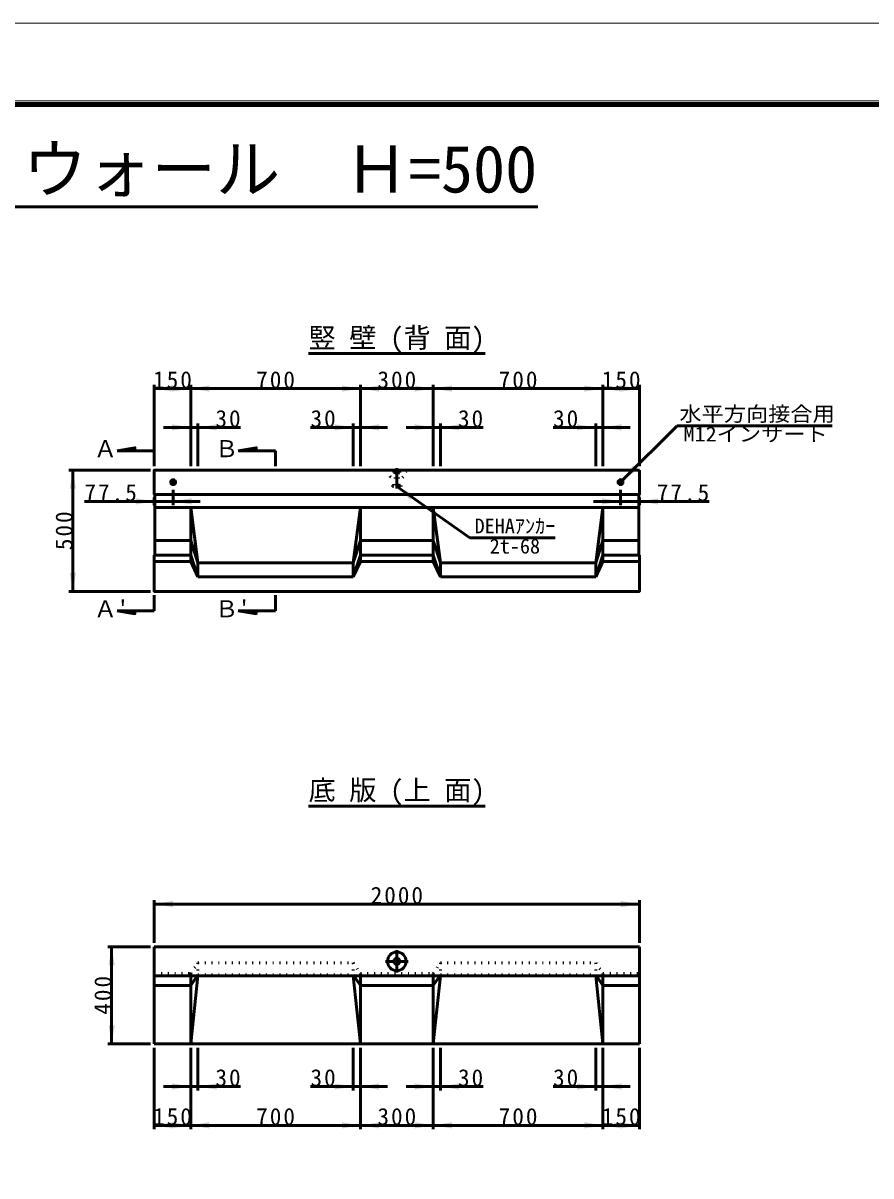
# Model space of a CAD drawing. Units: millimetres, scale not verified. Extents: x -2102 to 2102, y -1485 to 1485.
# Drawn here: x -83 to 1010, y 0 to 1485 of the extents above; entities that cross this region are included whole.
import ezdxf
from ezdxf.enums import TextEntityAlignment as Align

# ---------------------------------------------------------------- set-up
doc = ezdxf.new("R2010")
doc.units = ezdxf.units.MM
doc.header["$LTSCALE"] = 5
doc.linetypes.add('DOTTED', pattern=[1.75, 0.25, -1.5])
doc.linetypes.add('LONG_DASHED_DOTTED', pattern=[15.25, 12, -1.5, 0.25, -1.5])
doc.layers.add('0-0_V-nasSTD', color=7, linetype='Continuous', lineweight=50)
doc.styles.add('ＭＳ ゴシック', font='')
doc.styles.get('ＭＳ ゴシック').set_extended_font_data('MS Gothic')

msp = doc.modelspace()

# ---------------------------------------------------------------- linework, layer by layer
at = {"layer": '0-0_V-nasSTD'}
for p, q in [((-580.608, 1248.465), (580.608, 1248.465)), ((285.359, 1059.187), (512.859, 1059.187)), ((86.609, 1019.187), (86.609, 914.187)), ((133.484, 1014.187), (86.609, 1014.187)), ((133.484, 1019.187), (133.484, 914.187)), ((352.234, 1014.187), (133.484, 1014.187)), ((352.234, 1019.187), (352.234, 914.187)), ((445.984, 1014.187), (352.234, 1014.187)), ((445.984, 1019.187), (445.984, 914.187)), ((445.984, 1014.187), (664.734, 1014.187)), ((664.734, 1019.187), (664.734, 914.187)), ((664.734, 1014.187), (711.609, 1014.187)), ((711.609, 1019.187), (711.609, 914.187)), ((142.859, 969.187), (142.859, 914.187)), ((342.859, 969.187), (342.859, 914.187)), ((455.359, 969.187), (455.359, 914.187)), ((655.359, 969.187), (655.359, 914.187)), ((689.49, 895.661), (760.2, 966.372)), ((760.2, 966.372), (960.2, 966.372)), ((133.484, 964.187), (98.484, 964.187)), ((142.859, 964.187), (133.484, 964.187)), ((142.859, 964.187), (197.859, 964.187)), ((342.859, 964.187), (287.859, 964.187)), ((342.859, 964.187), (352.234, 964.187)), ((352.234, 964.187), (387.234, 964.187)), ((445.984, 964.187), (410.984, 964.187)), ((455.359, 964.187), (445.984, 964.187)), ((455.359, 964.187), (510.359, 964.187)), ((655.359, 964.187), (600.359, 964.187)), ((655.359, 964.187), (664.734, 964.187)), ((664.734, 964.187), (699.734, 964.187)), ((61.609, 934.187), (38.569, 934.187)), ((61.609, 934.187), (86.609, 934.187)), ((217.859, 934.187), (194.819, 934.187)), ((217.859, 934.187), (242.859, 934.187)), ((242.859, 934.187), (242.859, 914.187)), ((81.609, 909.187), (-23.391, 909.187)), ((-18.391, 909.187), (-18.391, 752.937)), ((86.609, 877.937), (87.391, 877.156)), ((711.609, 877.937), (86.609, 877.937)), ((110.828, 883.874), (110.828, 863.874)), ((399.109, 887.937), (493.312, 821.976)), ((687.391, 883.874), (687.391, 863.874)), ((86.609, 868.874), (-3.391, 868.874)), ((86.609, 873.874), (86.609, 863.874)), ((110.828, 868.874), (86.609, 868.874)), ((110.828, 868.874), (145.828, 868.874)), ((687.391, 868.874), (652.391, 868.874)), ((687.391, 868.874), (711.609, 868.874)), ((711.609, 873.874), (711.609, 863.874)), ((711.609, 868.874), (801.609, 868.874)), ((710.828, 861.062), (87.391, 861.062)), ((133.484, 861.062), (142.859, 789.812)), ((133.484, 861.062), (133.484, 791.374)), ((342.859, 789.812), (352.234, 861.062)), ((352.234, 861.062), (352.234, 791.374)), ((445.984, 861.062), (455.359, 789.812)), ((445.984, 861.062), (445.984, 791.374)), ((655.359, 789.812), (664.734, 861.062)), ((664.734, 861.062), (664.734, 791.374)), ((87.391, 818.562), (133.484, 818.562)), ((133.484, 818.562), (142.859, 789.812)), ((352.234, 818.562), (342.859, 789.812)), ((352.234, 818.562), (445.984, 818.562)), ((445.984, 818.562), (455.359, 789.812)), ((603.312, 821.976), (493.312, 821.976)), ((664.734, 818.562), (710.828, 818.562)), ((86.609, 799.812), (133.484, 799.812)), ((86.609, 791.374), (133.484, 791.374)), ((133.484, 799.812), (142.859, 771.687)), ((133.484, 791.374), (142.859, 771.687)), ((142.859, 789.812), (342.859, 789.812)), ((142.859, 789.812), (142.859, 771.687)), ((342.859, 771.687), (352.234, 799.812)), ((342.859, 771.687), (352.234, 791.374)), ((342.859, 789.812), (342.859, 771.687)), ((352.234, 799.812), (445.984, 799.812)), ((352.234, 791.374), (445.984, 791.374)), ((445.984, 799.812), (455.359, 771.687)), ((445.984, 791.374), (455.359, 771.687)), ((455.359, 789.812), (655.359, 789.812)), ((455.359, 789.812), (455.359, 771.687)), ((664.734, 799.812), (655.359, 771.687)), ((664.734, 791.374), (655.359, 771.687)), ((664.734, 799.812), (711.609, 799.812)), ((664.734, 791.374), (711.609, 791.374)), ((142.859, 771.687), (342.859, 771.687)), ((455.359, 771.687), (655.359, 771.687)), ((81.609, 752.937), (-23.391, 752.937)), ((86.609, 727.937), (86.609, 747.937)), ((242.859, 727.937), (242.859, 747.937)), ((61.609, 727.937), (38.569, 727.937)), ((61.609, 727.937), (86.609, 727.937)), ((217.859, 727.937), (194.819, 727.937)), ((217.859, 727.937), (242.859, 727.937)), ((285.359, 476.429), (512.859, 476.429)), ((86.609, 355.179), (86.609, 300.179)), ((711.609, 350.179), (86.609, 350.179)), ((711.609, 355.179), (711.609, 300.179)), ((81.609, 295.179), (26.609, 295.179)), ((31.609, 295.179), (31.609, 170.179)), ((86.609, 295.179), (86.609, 170.179)), ((711.609, 295.179), (86.609, 295.179)), ((711.609, 295.179), (711.609, 170.179)), ((711.609, 257.679), (86.609, 257.679)), ((133.484, 257.679), (133.484, 170.179)), ((142.007, 257.679), (133.484, 245.179)), ((133.484, 170.179), (142.795, 257.679)), ((342.924, 257.679), (352.234, 170.179)), ((343.712, 257.679), (352.234, 245.179)), ((352.234, 170.179), (352.234, 257.679)), ((445.984, 257.679), (445.984, 170.179)), ((454.507, 257.679), (445.984, 245.179)), ((445.984, 170.179), (455.295, 257.679)), ((655.424, 257.679), (664.734, 170.179)), ((656.212, 257.679), (664.734, 245.179)), ((664.734, 170.179), (664.734, 257.679)), ((133.484, 245.179), (86.609, 245.179)), ((445.984, 245.179), (352.234, 245.179)), ((711.609, 245.179), (664.734, 245.179)), ((81.609, 170.179), (26.609, 170.179)), ((711.609, 170.179), (86.609, 170.179)), ((86.609, 60.179), (86.609, 165.179)), ((133.484, 60.179), (133.484, 165.179)), ((142.859, 110.179), (142.859, 165.179)), ((342.859, 110.179), (342.859, 165.179)), ((352.234, 60.179), (352.234, 165.179)), ((445.984, 60.179), (445.984, 165.179)), ((455.359, 110.179), (455.359, 165.179)), ((655.359, 110.179), (655.359, 165.179)), ((664.734, 60.179), (664.734, 165.179)), ((711.609, 60.179), (711.609, 165.179)), ((133.484, 115.179), (98.484, 115.179)), ((142.859, 115.179), (133.484, 115.179)), ((142.859, 115.179), (197.859, 115.179)), ((342.859, 115.179), (287.859, 115.179)), ((342.859, 115.179), (352.234, 115.179)), ((352.234, 115.179), (387.234, 115.179)), ((445.984, 115.179), (410.984, 115.179)), ((455.359, 115.179), (445.984, 115.179)), ((455.359, 115.179), (510.359, 115.179)), ((655.359, 115.179), (600.359, 115.179)), ((655.359, 115.179), (664.734, 115.179)), ((664.734, 115.179), (699.734, 115.179)), ((133.484, 65.179), (86.609, 65.179)), ((352.234, 65.179), (133.484, 65.179)), ((445.984, 65.179), (352.234, 65.179)), ((445.984, 65.179), (664.734, 65.179)), ((664.734, 65.179), (711.609, 65.179))]:
    msp.add_line(p, q, dxfattribs=at)
at = {"layer": '0-0_V-nasSTD', "linetype": 'DOTTED'}
for p, q in [((395.203, 906.062), (395.203, 909.187)), ((395.203, 909.187), (403.016, 909.187)), ((395.203, 906.062), (403.016, 906.062)), ((403.016, 906.062), (403.016, 909.187)), ((396.922, 889.812), (396.922, 905.437)), ((401.297, 889.812), (401.297, 905.437)), ((393.641, 889.499), (396.922, 889.812)), ((393.641, 889.499), (404.578, 889.499)), ((393.641, 889.499), (393.641, 887.937)), ((393.641, 887.937), (404.578, 887.937)), ((401.297, 889.812), (404.578, 889.499)), ((404.578, 889.499), (404.578, 887.937)), ((133.484, 260.804), (142.859, 274.554)), ((142.859, 274.554), (342.859, 274.554)), ((142.859, 274.554), (142.859, 258.929)), ((342.859, 274.554), (352.234, 260.804)), ((342.859, 274.554), (342.859, 258.929)), ((445.984, 260.804), (455.359, 274.554)), ((455.359, 274.554), (655.359, 274.554)), ((455.359, 274.554), (455.359, 258.929)), ((655.359, 274.554), (655.359, 258.929)), ((86.609, 260.804), (133.484, 260.804)), ((133.484, 260.804), (133.484, 257.679)), ((142.859, 258.929), (342.859, 258.929)), ((352.234, 260.804), (445.984, 260.804)), ((352.234, 260.804), (352.234, 257.679)), ((445.984, 260.804), (445.984, 257.679)), ((455.359, 258.929), (655.359, 258.929)), ((664.734, 260.804), (664.734, 257.679))]:
    msp.add_line(p, q, dxfattribs=at)
at = {"layer": '0-0_V-nasSTD', "linetype": 'LONG_DASHED_DOTTED'}
for p, q in [((399.109, 911.687), (399.109, 885.437)), ((106.141, 893.562), (115.516, 893.562)), ((110.828, 888.874), (110.828, 898.249)), ((682.703, 893.562), (692.078, 893.562)), ((687.391, 888.874), (687.391, 898.249)), ((399.109, 290.96), (399.109, 261.898)), ((384.578, 276.429), (413.641, 276.429))]:
    msp.add_line(p, q, dxfattribs=at)
at = {"layer": '0-0_V-nasSTD', "lineweight": 18}
for points in [[(-2102.5, -1485), (-2102.5, 1485), (2102.5, 1485), (2102.5, -1485)], [(-2002.5, -1385), (-2002.5, 1385), (2002.5, 1385), (2002.5, -1385)]]:
    msp.add_lwpolyline(points, close=True, dxfattribs=at)
at = {"layer": '0-0_V-nasSTD', "lineweight": 100}
msp.add_lwpolyline([(1997.5, -1380), (1997.5, 1380), (-1997.5, 1380)], dxfattribs=at)
at = {"layer": '0-0_V-nasSTD'}
for points in [[(61.609, 934.187), (61.609, 938.027), (38.569, 934.187)], [(217.859, 934.187), (217.859, 938.027), (194.819, 934.187)], [(711.609, 909.187), (86.609, 909.187), (86.609, 877.937)], [(711.609, 909.187), (711.609, 877.937), (710.828, 877.156)], [(86.609, 799.812), (87.391, 800.593), (87.391, 877.156)], [(711.609, 799.812), (710.828, 800.593), (710.828, 877.156)], [(664.734, 818.562), (655.359, 789.812), (655.359, 771.687)], [(86.609, 799.812), (86.609, 752.937), (711.609, 752.937), (711.609, 799.812)], [(61.609, 727.937), (61.609, 724.097), (38.569, 727.937)], [(217.859, 727.937), (217.859, 724.097), (194.819, 727.937)]]:
    msp.add_lwpolyline(points, dxfattribs=at)
at = {"layer": '0-0_V-nasSTD', "linetype": 'DOTTED'}
for points in [[(395.203, 906.062), (396.922, 905.437), (401.297, 905.437), (403.016, 906.062)], [(655.359, 274.554), (664.734, 260.804), (711.609, 260.804)], [(142.007, 257.679), (142.859, 258.929), (142.795, 257.679)], [(342.924, 257.679), (342.859, 258.929), (343.712, 257.679)], [(454.507, 257.679), (455.359, 258.929), (455.295, 257.679)], [(655.424, 257.679), (655.359, 258.929), (656.212, 257.679)]]:
    msp.add_lwpolyline(points, dxfattribs=at)
at = {"layer": '0-0_V-nasSTD'}
for centre, radius in [((110.828, 893.562), 2.969), ((110.828, 893.562), 1.875), ((110.828, 893.562), 1.562), ((687.391, 893.562), 2.969), ((687.391, 893.562), 1.875), ((687.391, 893.562), 1.562), ((399.109, 276.429), 12.031), ((399.109, 276.429), 3.906)]:
    msp.add_circle(centre, radius, dxfattribs=at)
at = {"layer": '0-0_V-nasSTD', "linetype": 'DOTTED'}
msp.add_arc((399.109, 909.504), 12.035, 181.5077, 358.4923, dxfattribs=at)
at = {"layer": '0-0_V-nasSTD'}
for points in [[(86.609, 1014.187), (110.609, 1014.187), (110.609, 1018.187)], [(86.609, 1014.187), (110.609, 1010.187), (110.609, 1014.187)], [(109.484, 1014.187), (109.484, 1018.187), (133.484, 1014.187)], [(109.484, 1010.187), (109.484, 1014.187), (133.484, 1014.187)], [(133.484, 1014.187), (157.484, 1014.187), (157.484, 1018.187)], [(133.484, 1014.187), (157.484, 1010.187), (157.484, 1014.187)], [(328.234, 1014.187), (328.234, 1018.187), (352.234, 1014.187)], [(328.234, 1010.187), (328.234, 1014.187), (352.234, 1014.187)], [(352.234, 1014.187), (376.234, 1014.187), (376.234, 1018.187)], [(352.234, 1014.187), (376.234, 1010.187), (376.234, 1014.187)], [(421.984, 1014.187), (421.984, 1018.187), (445.984, 1014.187)], [(421.984, 1010.187), (421.984, 1014.187), (445.984, 1014.187)], [(445.984, 1014.187), (469.984, 1014.187), (469.984, 1018.187)], [(445.984, 1014.187), (469.984, 1010.187), (469.984, 1014.187)], [(640.734, 1014.187), (640.734, 1018.187), (664.734, 1014.187)], [(640.734, 1010.187), (640.734, 1014.187), (664.734, 1014.187)], [(664.734, 1014.187), (688.734, 1014.187), (688.734, 1018.187)], [(664.734, 1014.187), (688.734, 1010.187), (688.734, 1014.187)], [(687.609, 1014.187), (687.609, 1018.187), (711.609, 1014.187)], [(687.609, 1010.187), (687.609, 1014.187), (711.609, 1014.187)], [(109.484, 964.187), (109.484, 968.187), (133.484, 964.187)], [(142.859, 964.187), (166.859, 964.187), (166.859, 968.187)], [(318.859, 964.187), (318.859, 968.187), (342.859, 964.187)], [(352.234, 964.187), (376.234, 964.187), (376.234, 968.187)], [(421.984, 964.187), (421.984, 968.187), (445.984, 964.187)], [(455.359, 964.187), (479.359, 964.187), (479.359, 968.187)], [(631.359, 964.187), (631.359, 968.187), (655.359, 964.187)], [(664.734, 964.187), (688.734, 964.187), (688.734, 968.187)], [(109.484, 960.187), (109.484, 964.187), (133.484, 964.187)], [(142.859, 964.187), (166.859, 960.187), (166.859, 964.187)], [(318.859, 960.187), (318.859, 964.187), (342.859, 964.187)], [(352.234, 964.187), (376.234, 960.187), (376.234, 964.187)], [(421.984, 960.187), (421.984, 964.187), (445.984, 964.187)], [(455.359, 964.187), (479.359, 960.187), (479.359, 964.187)], [(631.359, 960.187), (631.359, 964.187), (655.359, 964.187)], [(664.734, 964.187), (688.734, 960.187), (688.734, 964.187)], [(-22.391, 885.187), (-18.391, 885.187), (-18.391, 909.187)], [(-18.391, 885.187), (-18.391, 909.187), (-14.391, 885.187)], [(689.49, 895.661), (703.632, 915.46), (706.46, 912.632)], [(689.49, 895.661), (706.46, 912.632), (709.289, 909.803)], [(399.109, 887.937), (416.475, 870.894), (418.769, 874.171)], [(399.109, 887.937), (418.769, 874.171), (421.063, 877.448)], [(62.609, 868.874), (62.609, 872.874), (86.609, 868.874)], [(62.609, 864.874), (62.609, 868.874), (86.609, 868.874)], [(110.828, 868.874), (134.828, 868.874), (134.828, 872.874)], [(110.828, 868.874), (134.828, 864.874), (134.828, 868.874)], [(663.391, 868.874), (663.391, 872.874), (687.391, 868.874)], [(663.391, 864.874), (663.391, 868.874), (687.391, 868.874)], [(711.609, 868.874), (735.609, 868.874), (735.609, 872.874)], [(711.609, 868.874), (735.609, 864.874), (735.609, 868.874)], [(-22.391, 776.937), (-18.391, 752.937), (-18.391, 776.937)], [(-18.391, 752.937), (-18.391, 776.937), (-14.391, 776.937)], [(86.609, 350.179), (110.609, 350.179), (110.609, 354.179)], [(86.609, 350.179), (110.609, 346.179), (110.609, 350.179)], [(687.609, 350.179), (687.609, 354.179), (711.609, 350.179)], [(687.609, 346.179), (687.609, 350.179), (711.609, 350.179)], [(27.609, 271.179), (31.609, 271.179), (31.609, 295.179)], [(31.609, 271.179), (31.609, 295.179), (35.609, 271.179)], [(27.609, 194.179), (31.609, 170.179), (31.609, 194.179)], [(31.609, 170.179), (31.609, 194.179), (35.609, 194.179)], [(109.484, 115.179), (109.484, 119.179), (133.484, 115.179)], [(142.859, 115.179), (166.859, 115.179), (166.859, 119.179)], [(318.859, 115.179), (318.859, 119.179), (342.859, 115.179)], [(352.234, 115.179), (376.234, 115.179), (376.234, 119.179)], [(421.984, 115.179), (421.984, 119.179), (445.984, 115.179)], [(455.359, 115.179), (479.359, 115.179), (479.359, 119.179)], [(631.359, 115.179), (631.359, 119.179), (655.359, 115.179)], [(664.734, 115.179), (688.734, 115.179), (688.734, 119.179)], [(109.484, 111.179), (109.484, 115.179), (133.484, 115.179)], [(142.859, 115.179), (166.859, 111.179), (166.859, 115.179)], [(318.859, 111.179), (318.859, 115.179), (342.859, 115.179)], [(352.234, 115.179), (376.234, 111.179), (376.234, 115.179)], [(421.984, 111.179), (421.984, 115.179), (445.984, 115.179)], [(455.359, 115.179), (479.359, 111.179), (479.359, 115.179)], [(631.359, 111.179), (631.359, 115.179), (655.359, 115.179)], [(664.734, 115.179), (688.734, 111.179), (688.734, 115.179)], [(86.609, 65.179), (110.609, 65.179), (110.609, 69.179)], [(86.609, 65.179), (110.609, 61.179), (110.609, 65.179)], [(109.484, 65.179), (109.484, 69.179), (133.484, 65.179)], [(109.484, 61.179), (109.484, 65.179), (133.484, 65.179)], [(133.484, 65.179), (157.484, 65.179), (157.484, 69.179)], [(133.484, 65.179), (157.484, 61.179), (157.484, 65.179)], [(328.234, 65.179), (328.234, 69.179), (352.234, 65.179)], [(328.234, 61.179), (328.234, 65.179), (352.234, 65.179)], [(352.234, 65.179), (376.234, 65.179), (376.234, 69.179)], [(352.234, 65.179), (376.234, 61.179), (376.234, 65.179)], [(421.984, 65.179), (421.984, 69.179), (445.984, 65.179)], [(421.984, 61.179), (421.984, 65.179), (445.984, 65.179)], [(445.984, 65.179), (469.984, 65.179), (469.984, 69.179)], [(445.984, 65.179), (469.984, 61.179), (469.984, 65.179)], [(640.734, 65.179), (640.734, 69.179), (664.734, 65.179)], [(640.734, 61.179), (640.734, 65.179), (664.734, 65.179)], [(664.734, 65.179), (688.734, 65.179), (688.734, 69.179)], [(664.734, 65.179), (688.734, 61.179), (688.734, 65.179)], [(687.609, 65.179), (687.609, 69.179), (711.609, 65.179)], [(687.609, 61.179), (687.609, 65.179), (711.609, 65.179)]]:
    msp.add_solid(points, dxfattribs=at)

# ---------------------------------------------------------------- texts
at = {"layer": '0-0_V-nasSTD', "style": 'ＭＳ ゴシック'}
for s, height, p in [('プレキャストウォール  Ｈ=500', 60.81, (-580.608, 1248.465)), ('竪 壁 (背 面)', 25.66, (285.359, 1059.187)), ('Ａ', 21.99, (8.569, 919.187)), ('Ｂ', 21.99, (164.819, 919.187)), ('DEHAｱﾝｶｰ', 19.06, (499.312, 821.976)), ('2t-68', 19.06, (518.812, 795.976)), ("Ａ'", 21.99, (8.569, 712.937)), ("Ｂ'", 21.99, (164.819, 712.937)), ('底 版 (上 面)', 25.66, (285.359, 476.429))]:
    msp.add_text(s, height=height, dxfattribs=at).set_placement(p, align=Align.BOTTOM_LEFT)
at = {"layer": '0-0_V-nasSTD', "style": 'ＭＳ ゴシック', "width": 1.1}
for s, p in [('水平方向接合用', (763.2, 966.372)), ('M12インサート', (768.45, 940.372))]:
    msp.add_text(s, height=19.06, dxfattribs=at).set_placement(p, align=Align.BOTTOM_LEFT)
at = {"layer": '0-0_V-nasSTD', "char_height": 21.99, "attachment_point": 7, "style": 'ＭＳ ゴシック'}
for s, insert in [('\\T1.17;150', (85.047, 1014.187)), ('\\T1.17;700', (217.859, 1014.187)), ('\\T1.17;300', (374.109, 1014.187)), ('\\T1.17;700', (530.359, 1014.187)), ('\\T1.17;150', (663.172, 1014.187)), ('\\T1.17;30', (165.359, 964.187)), ('\\T1.17;30', (287.859, 964.187)), ('\\T1.17;30', (477.859, 964.187)), ('\\T1.17;30', (600.359, 964.187)), ('\\T1.17;77.5', (-3.391, 868.874)), ('\\T1.17;77.5', (734.109, 868.874)), ('\\T1.17;2000', (365.359, 350.179)), ('\\T1.17;30', (165.359, 115.179)), ('\\T1.17;30', (287.859, 115.179)), ('\\T1.17;30', (477.859, 115.179)), ('\\T1.17;30', (600.359, 115.179)), ('\\T1.17;150', (85.047, 65.179)), ('\\T1.17;700', (217.859, 65.179)), ('\\T1.17;300', (374.109, 65.179)), ('\\T1.17;700', (530.359, 65.179)), ('\\T1.17;150', (663.172, 65.179))]:
    msp.add_mtext(s, dxfattribs=dict(at, insert=insert))
at = {"layer": '0-0_V-nasSTD', "char_height": 21.99, "attachment_point": 7, "rotation": 90, "style": 'ＭＳ ゴシック'}
for s, insert in [('\\T1.17;500', (-18.391, 806.062)), ('\\T1.17;400', (31.609, 207.679))]:
    msp.add_mtext(s, dxfattribs=dict(at, insert=insert))

doc.saveas('drawing.dxf')
